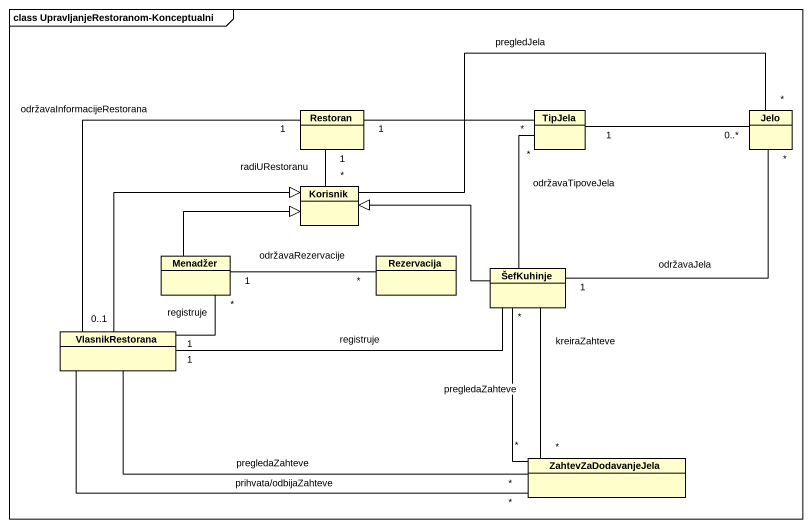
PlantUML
@startuml
mainframe class UpravljanjeRestoranom-Konceptualni
hide circle
hide empty members
class Restoran
class TipJela
class Jelo
class Korisnik
class Menadžer
class Rezervacija
class ŠefKuhinje
class VlasnikRestorana
class ZahtevZaDodavanjeJela
TipJela "*" -left- "1" Restoran
TipJela "1" -right- "0..*" Jelo
Korisnik "*" -up- "1" Restoran : radiURestoranu
Korisnik -right- "*" Jelo : pregledJela
Menadžer -right-|> Korisnik
Menadžer "1" -right- "*" Rezervacija : održavaRezervacije
ŠefKuhinje -up- "*" TipJela : održavaTipoveJela
ŠefKuhinje "1" -up- "*" Jelo : održavaJela
ŠefKuhinje -left-|> Korisnik
ŠefKuhinje -- "*" ZahtevZaDodavanjeJela : kreiraZahteve
ŠefKuhinje -- "*" ZahtevZaDodavanjeJela : pregledaZahteve
VlasnikRestorana "0..1" -up- "1" Restoran : održavaInformacijeRestorana
VlasnikRestorana -up-|> Korisnik
VlasnikRestorana "1" -up- "*" Menadžer : registruje
VlasnikRestorana "1" -right- "*" ŠefKuhinje : registruje
VlasnikRestorana -right- "*" ZahtevZaDodavanjeJela : prihvata/odbijaZahteve
VlasnikRestorana -right- "*" ZahtevZaDodavanjeJela : pregledaZahteve
@enduml
